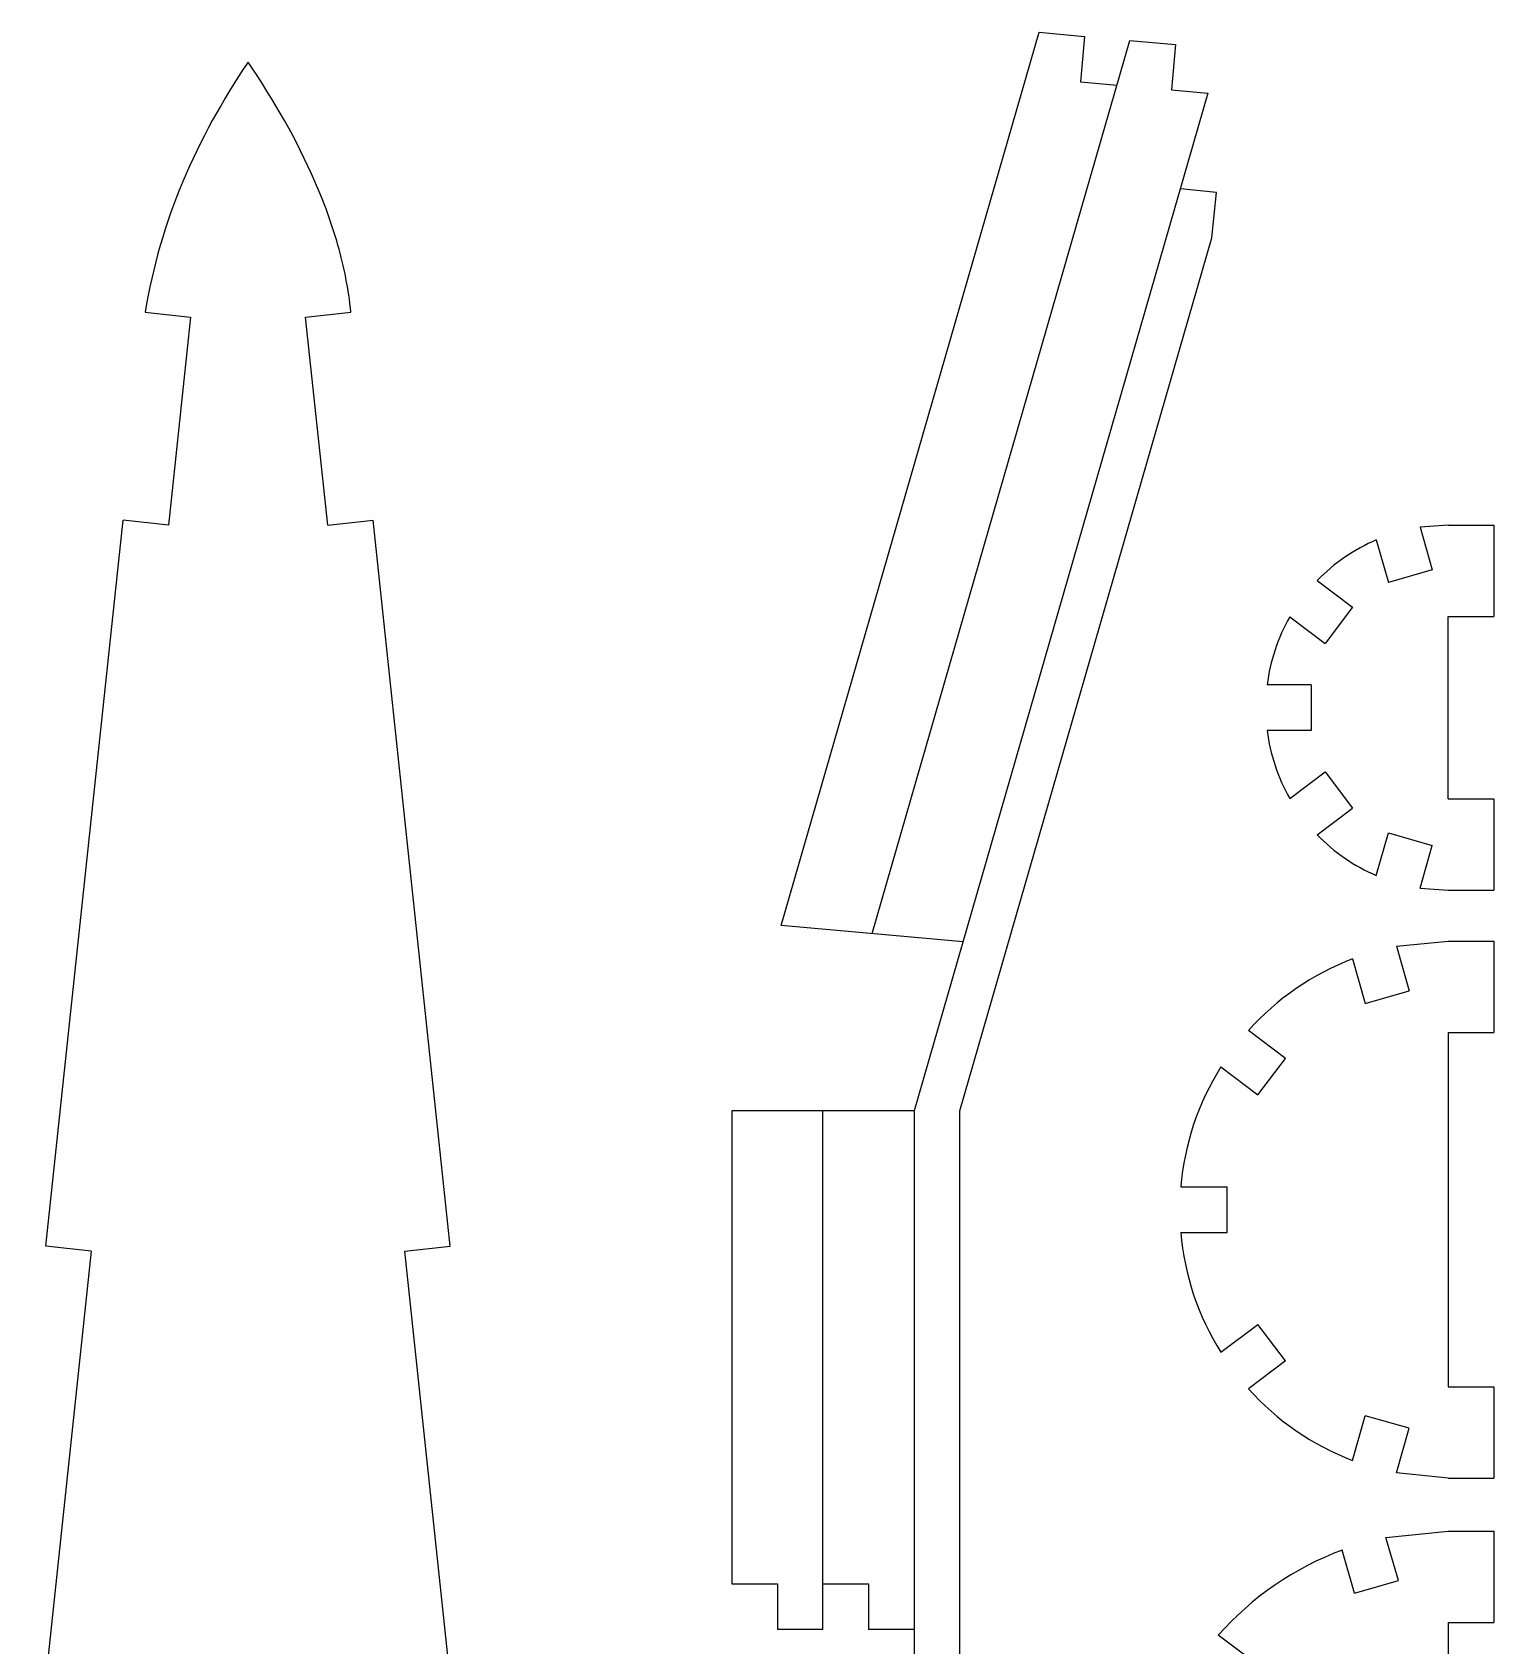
# Model space of a CAD drawing. Header units: inches. Extents: x -0.88 to 6.97, y -0.65 to 8.88.
# Drawn here: x -0.626 to 2.978, y 4.712 to 8.689 of the extents above; entities that cross this region are included whole.
import ezdxf

# ---------------------------------------------------------------- set-up
doc = ezdxf.new("R2010")
doc.units = ezdxf.units.IN
doc.header["$MEASUREMENT"] = 0

# ---------------------------------------------------------------- blocks, each defined once
blk = doc.blocks.new('block 29')
at = {"color": 7, "lineweight": 25, "true_color": 0xffffff}
blk.add_lwpolyline([(282.7, 736.41), (271.89, 733.31)], dxfattribs=at)
blk = doc.blocks.new('block 48')
at = {"color": 7, "lineweight": 25, "true_color": 0xffffff}
blk.add_lwpolyline([(122.14, 648.75), (185.73, 868.94)], dxfattribs=at)
blk = doc.blocks.new('block 51')
at = {"color": 7, "lineweight": 25, "true_color": 0xffffff}
blk.add_lwpolyline([(109.93, 603.06), (109.93, 486.42)], dxfattribs=at)
blk = doc.blocks.new('block 52')
at = {"color": 7, "lineweight": 25, "true_color": 0xffffff}
blk.add_lwpolyline([(121.18, 486.42), (121.18, 475.17)], dxfattribs=at)
blk = doc.blocks.new('block 58')
at = {"color": 7, "lineweight": 25, "true_color": 0xffffff}
blk.add_lwpolyline([(144.55, 646.74), (208.14, 866.92)], dxfattribs=at)
blk = doc.blocks.new('block 59')
at = {"color": 7, "lineweight": 25, "true_color": 0xffffff}
blk.add_lwpolyline([(247.56, 680.04), (256.26, 686.6)], dxfattribs=at)
blk = doc.blocks.new('block 60')
at = {"color": 7, "lineweight": 25, "true_color": 0xffffff}
blk.add_lwpolyline([(254.33, 671.06), (263.03, 677.62)], dxfattribs=at)
blk = doc.blocks.new('block 65')
at = {"color": 7, "lineweight": 25, "true_color": 0xffffff}
blk.add_lwpolyline([(132.43, 475.17), (132.43, 603.06)], dxfattribs=at)
blk = doc.blocks.new('block 66')
at = {"color": 7, "lineweight": 25, "true_color": 0xffffff}
blk.add_lwpolyline([(143.68, 486.42), (143.68, 475.17)], dxfattribs=at)
blk = doc.blocks.new('block 73')
at = {"color": 7, "lineweight": 25, "true_color": 0xffffff}
blk.add_lwpolyline([(227.37, 853.9), (154.93, 603.06)], dxfattribs=at)
blk = doc.blocks.new('block 74')
at = {"color": 7, "lineweight": 25, "true_color": 0xffffff}
blk.add_lwpolyline([(166.18, 603.06), (228.32, 818.23)], dxfattribs=at)
blk = doc.blocks.new('block 75')
at = {"color": 7, "lineweight": 25, "true_color": 0xffffff}
blk.add_lwpolyline([(263.03, 727.23), (256.26, 718.24)], dxfattribs=at)
blk = doc.blocks.new('block 76')
at = {"color": 7, "lineweight": 25, "true_color": 0xffffff}
blk.add_lwpolyline([(266.18, 629.48), (276.99, 632.59)], dxfattribs=at)
blk = doc.blocks.new('block 83')
at = {"color": 7, "lineweight": 25, "true_color": 0xffffff}
blk.add_lwpolyline([(154.93, 603.06), (154.93, 463.92)], dxfattribs=at)
blk = doc.blocks.new('block 84')
at = {"color": 7, "lineweight": 25, "true_color": 0xffffff}
blk.add_lwpolyline([(166.18, 463.92), (166.18, 603.06)], dxfattribs=at)
blk = doc.blocks.new('block 88')
at = {"color": 7, "lineweight": 25, "true_color": 0xffffff}
blk.add_lwpolyline([(196.93, 867.93), (195.93, 856.73)], dxfattribs=at)
blk = doc.blocks.new('block 90')
at = {"color": 7, "lineweight": 25, "true_color": 0xffffff}
blk.add_lwpolyline([(154.93, 475.17), (143.68, 475.17)], dxfattribs=at)
blk = doc.blocks.new('block 91')
at = {"color": 7, "lineweight": 25, "true_color": 0xffffff}
blk.add_lwpolyline([(132.43, 475.17), (121.18, 475.17)], dxfattribs=at)
blk = doc.blocks.new('block 92')
at = {"color": 7, "lineweight": 25, "true_color": 0xffffff}
blk.add_lwpolyline([(286.6, 476.88), (297.85, 476.88)], dxfattribs=at)
blk = doc.blocks.new('block 102')
at = {"color": 7, "lineweight": 25, "true_color": 0xffffff}
blk.add_lwpolyline([(219.34, 865.92), (218.34, 854.71)], dxfattribs=at)
blk = doc.blocks.new('block 103')
at = {"color": 7, "lineweight": 25, "true_color": 0xffffff}
blk.add_lwpolyline([(228.32, 818.23), (229.51, 829.42)], dxfattribs=at)
blk = doc.blocks.new('block 104')
at = {"color": 7, "lineweight": 25, "true_color": 0xffffff}
blk.add_lwpolyline([(239.71, 606.96), (246.48, 615.95)], dxfattribs=at)
blk = doc.blocks.new('block 105')
at = {"color": 7, "lineweight": 25, "true_color": 0xffffff}
blk.add_lwpolyline([(271.27, 497.81), (286.6, 499.38)], dxfattribs=at)
blk = doc.blocks.new('block 106')
at = {"color": 7, "lineweight": 25, "true_color": 0xffffff}
blk.add_lwpolyline([(109.93, 486.42), (121.18, 486.42)], dxfattribs=at)
blk = doc.blocks.new('block 107')
at = {"color": 7, "lineweight": 25, "true_color": 0xffffff}
blk.add_lwpolyline([(132.43, 486.42), (143.68, 486.42)], dxfattribs=at)
blk = doc.blocks.new('block 108')
at = {"color": 7, "lineweight": 25, "true_color": 0xffffff}
blk.add_lwpolyline([(286.6, 499.38), (297.85, 499.38)], dxfattribs=at)
blk = doc.blocks.new('block 109')
at = {"color": 7, "lineweight": 25, "true_color": 0xffffff}
blk.add_lwpolyline([(238.74, 467.07), (229.92, 473.72)], dxfattribs=at)
blk = doc.blocks.new('block 112')
at = {"color": 7, "lineweight": 25, "true_color": 0xffffff}
blk.add_lwpolyline([(230.56, 543.49), (239.71, 550.38)], dxfattribs=at)
blk = doc.blocks.new('block 113')
at = {"color": 7, "lineweight": 25, "true_color": 0xffffff}
blk.add_lwpolyline([(246.48, 541.4), (237.33, 534.5)], dxfattribs=at)
blk = doc.blocks.new('block 114')
at = {"color": 7, "lineweight": 25, "true_color": 0xffffff}
blk.add_lwpolyline([(286.6, 512.5), (297.85, 512.5)], dxfattribs=at)
blk = doc.blocks.new('block 115')
at = {"color": 7, "lineweight": 25, "true_color": 0xffffff}
blk.add_lwpolyline([(286.6, 512.5), (273.83, 513.75)], dxfattribs=at)
blk = doc.blocks.new('block 116')
at = {"color": 7, "lineweight": 25, "true_color": 0xffffff}
blk.add_lwpolyline([(232.12, 573.05), (232.12, 584.3)], dxfattribs=at)
blk = doc.blocks.new('block 118')
at = {"color": 7, "lineweight": 25, "true_color": 0xffffff}
blk.add_lwpolyline([(268.88, 661.06), (271.89, 671.53)], dxfattribs=at)
blk = doc.blocks.new('block 119')
at = {"color": 7, "lineweight": 25, "true_color": 0xffffff}
blk.add_lwpolyline([(279.7, 657.95), (282.7, 668.43)], dxfattribs=at)
blk = doc.blocks.new('block 120')
at = {"color": 7, "lineweight": 25, "true_color": 0xffffff}
blk.add_lwpolyline([(286.6, 535), (297.85, 535)], dxfattribs=at)
blk = doc.blocks.new('block 121')
at = {"color": 7, "lineweight": 25, "true_color": 0xffffff}
blk.add_lwpolyline([(276.99, 524.76), (266.18, 527.86)], dxfattribs=at)
blk = doc.blocks.new('block 122')
at = {"color": 7, "lineweight": 25, "true_color": 0xffffff}
blk.add_lwpolyline([(246.48, 541.4), (239.71, 550.38)], dxfattribs=at)
blk = doc.blocks.new('block 123')
at = {"color": 7, "lineweight": 25, "true_color": 0xffffff}
blk.add_lwpolyline([(263.5, 484.1), (260.46, 494.71)], dxfattribs=at)
blk = doc.blocks.new('block 124')
at = {"color": 7, "lineweight": 25, "true_color": 0xffffff}
blk.add_lwpolyline([(252.85, 708.05), (252.85, 696.8)], dxfattribs=at)
blk = doc.blocks.new('block 130')
at = {"color": 7, "lineweight": 25, "true_color": 0xffffff}
blk.add_lwpolyline([(263.02, 516.86), (266.18, 527.86)], dxfattribs=at)
blk = doc.blocks.new('block 131')
at = {"color": 7, "lineweight": 25, "true_color": 0xffffff}
blk.add_lwpolyline([(273.83, 513.75), (276.99, 524.76)], dxfattribs=at)
blk = doc.blocks.new('block 133')
at = {"color": 7, "lineweight": 25, "true_color": 0xffffff}
blk.add_lwpolyline([(263.5, 484.1), (274.32, 487.2)], dxfattribs=at)
blk = doc.blocks.new('block 134')
at = {"color": 7, "lineweight": 25, "true_color": 0xffffff}
blk.add_lwpolyline([(220.66, 573.05), (232.12, 573.05)], dxfattribs=at)
blk = doc.blocks.new('block 135')
at = {"color": 7, "lineweight": 25, "true_color": 0xffffff}
blk.add_lwpolyline([(274.32, 487.2), (271.27, 497.81)], dxfattribs=at)
blk = doc.blocks.new('block 136')
at = {"color": 7, "lineweight": 25, "true_color": 0xffffff}
blk.add_lwpolyline([(286.6, 622.35), (286.6, 535)], dxfattribs=at)
blk = doc.blocks.new('block 137')
at = {"color": 7, "lineweight": 25, "true_color": 0xffffff}
blk.add_lwpolyline([(286.6, 476.88), (286.6, 371.04)], dxfattribs=at)
blk = doc.blocks.new('block 145')
at = {"color": 7, "lineweight": 25, "true_color": 0xffffff}
blk.add_lwpolyline([(286.6, 679.92), (286.6, 724.92)], dxfattribs=at)
blk = doc.blocks.new('block 146')
at = {"color": 7, "lineweight": 25, "true_color": 0xffffff}
blk.add_lwpolyline([(297.85, 747.42), (297.85, 724.92)], dxfattribs=at)
blk = doc.blocks.new('block 147')
at = {"color": 7, "lineweight": 25, "true_color": 0xffffff}
blk.add_lwpolyline([(297.85, 679.92), (297.85, 657.42)], dxfattribs=at)
blk = doc.blocks.new('block 148')
at = {"color": 7, "lineweight": 25, "true_color": 0xffffff}
blk.add_lwpolyline([(297.85, 644.85), (297.85, 622.35)], dxfattribs=at)
blk = doc.blocks.new('block 149')
at = {"color": 7, "lineweight": 25, "true_color": 0xffffff}
blk.add_lwpolyline([(297.85, 535), (297.85, 512.5)], dxfattribs=at)
blk = doc.blocks.new('block 150')
at = {"color": 7, "lineweight": 25, "true_color": 0xffffff}
blk.add_lwpolyline([(297.85, 499.38), (297.85, 476.88)], dxfattribs=at)
blk = doc.blocks.new('block 156')
at = {"color": 7, "lineweight": 25, "true_color": 0xffffff}
blk.add_lwpolyline([(220.66, 584.3), (232.12, 584.3)], dxfattribs=at)
blk = doc.blocks.new('block 157')
at = {"color": 7, "lineweight": 25, "true_color": 0xffffff}
blk.add_lwpolyline([(154.93, 603.06), (109.93, 603.06)], dxfattribs=at)
blk = doc.blocks.new('block 158')
at = {"color": 7, "lineweight": 25, "true_color": 0xffffff}
blk.add_lwpolyline([(230.56, 613.86), (239.71, 606.96)], dxfattribs=at)
blk = doc.blocks.new('block 159')
at = {"color": 7, "lineweight": 25, "true_color": 0xffffff}
blk.add_lwpolyline([(263.02, 640.48), (266.18, 629.48)], dxfattribs=at)
blk = doc.blocks.new('block 162')
at = {"color": 7, "lineweight": 25, "true_color": 0xffffff}
blk.add_lwpolyline([(286.6, 622.35), (297.85, 622.35)], dxfattribs=at)
blk = doc.blocks.new('block 163')
at = {"color": 7, "lineweight": 25, "true_color": 0xffffff}
blk.add_lwpolyline([(246.48, 615.95), (237.33, 622.84)], dxfattribs=at)
blk = doc.blocks.new('block 164')
at = {"color": 7, "lineweight": 25, "true_color": 0xffffff}
blk.add_lwpolyline([(273.83, 643.59), (276.99, 632.59)], dxfattribs=at)
blk = doc.blocks.new('block 167')
at = {"color": 7, "lineweight": 25, "true_color": 0xffffff}
blk.add_lwpolyline([(273.83, 643.59), (286.6, 644.85)], dxfattribs=at)
blk = doc.blocks.new('block 168')
at = {"color": 7, "lineweight": 25, "true_color": 0xffffff}
blk.add_lwpolyline([(286.6, 644.85), (297.85, 644.85)], dxfattribs=at)
blk = doc.blocks.new('block 169')
at = {"color": 7, "lineweight": 25, "true_color": 0xffffff}
blk.add_lwpolyline([(166.96, 644.72), (122.14, 648.75)], dxfattribs=at)
blk = doc.blocks.new('block 170')
at = {"color": 7, "lineweight": 25, "true_color": 0xffffff}
blk.add_lwpolyline([(256.26, 686.6), (263.03, 677.62)], dxfattribs=at)
blk = doc.blocks.new('block 171')
at = {"color": 7, "lineweight": 25, "true_color": 0xffffff}
blk.add_lwpolyline([(268.88, 743.79), (271.89, 733.31)], dxfattribs=at)
blk = doc.blocks.new('block 172')
at = {"color": 7, "lineweight": 25, "true_color": 0xffffff}
blk.add_lwpolyline([(279.7, 746.89), (282.7, 736.41)], dxfattribs=at)
blk = doc.blocks.new('block 173')
at = {"color": 7, "lineweight": 25, "true_color": 0xffffff}
blk.add_lwpolyline([(286.6, 657.42), (297.85, 657.42)], dxfattribs=at)
blk = doc.blocks.new('block 174')
at = {"color": 7, "lineweight": 25, "true_color": 0xffffff}
blk.add_lwpolyline([(279.7, 657.95), (286.6, 657.42)], dxfattribs=at)
blk = doc.blocks.new('block 175')
at = {"color": 7, "lineweight": 25, "true_color": 0xffffff}
blk.add_lwpolyline([(286.6, 679.92), (297.85, 679.92)], dxfattribs=at)
blk = doc.blocks.new('block 176')
at = {"color": 7, "lineweight": 25, "true_color": 0xffffff}
blk.add_lwpolyline([(252.85, 696.8), (241.95, 696.8)], dxfattribs=at)
blk = doc.blocks.new('block 177')
at = {"color": 7, "lineweight": 25, "true_color": 0xffffff}
blk.add_lwpolyline([(271.89, 671.53), (282.7, 668.43)], dxfattribs=at)
blk = doc.blocks.new('block 178')
at = {"color": 7, "lineweight": 25, "true_color": 0xffffff}
blk.add_lwpolyline([(247.56, 724.8), (256.26, 718.24)], dxfattribs=at)
blk = doc.blocks.new('block 179')
at = {"color": 7, "lineweight": 25, "true_color": 0xffffff}
blk.add_lwpolyline([(252.85, 708.05), (241.95, 708.05)], dxfattribs=at)
blk = doc.blocks.new('block 180')
at = {"color": 7, "lineweight": 25, "true_color": 0xffffff}
blk.add_lwpolyline([(286.6, 724.92), (297.85, 724.92)], dxfattribs=at)
blk = doc.blocks.new('block 181')
at = {"color": 7, "lineweight": 25, "true_color": 0xffffff}
blk.add_lwpolyline([(254.33, 733.78), (263.03, 727.23)], dxfattribs=at)
blk = doc.blocks.new('block 182')
at = {"color": 7, "lineweight": 25, "true_color": 0xffffff}
blk.add_lwpolyline([(286.6, 747.42), (279.7, 746.89)], dxfattribs=at)
blk = doc.blocks.new('block 183')
at = {"color": 7, "lineweight": 25, "true_color": 0xffffff}
blk.add_lwpolyline([(286.6, 747.42), (297.85, 747.42)], dxfattribs=at)
blk = doc.blocks.new('block 185')
at = {"color": 7, "lineweight": 25, "true_color": 0xffffff}
blk.add_lwpolyline([(229.51, 829.42), (220.57, 830.37)], dxfattribs=at)
blk = doc.blocks.new('block 186')
at = {"color": 7, "lineweight": 25, "true_color": 0xffffff}
blk.add_lwpolyline([(195.93, 856.73), (204.96, 855.92)], dxfattribs=at)
blk = doc.blocks.new('block 187')
at = {"color": 7, "lineweight": 25, "true_color": 0xffffff}
blk.add_lwpolyline([(218.34, 854.71), (227.37, 853.9)], dxfattribs=at)
blk = doc.blocks.new('block 188')
at = {"color": 7, "lineweight": 25, "true_color": 0xffffff}
blk.add_lwpolyline([(185.73, 868.94), (196.93, 867.93)], dxfattribs=at)
blk = doc.blocks.new('block 189')
at = {"color": 7, "lineweight": 25, "true_color": 0xffffff}
blk.add_lwpolyline([(208.14, 866.92), (219.34, 865.92)], dxfattribs=at)
blk = doc.blocks.new('block 474')
at = {"color": 7, "lineweight": 25, "true_color": 0xffffff}
blk.add_lwpolyline([(-59.2, 569.65), (-40.17, 748.64)], dxfattribs=at)
blk = doc.blocks.new('block 477')
at = {"color": 7, "lineweight": 25, "true_color": 0xffffff}
blk.add_lwpolyline([(-23.54, 798.73), (-28.99, 747.45)], dxfattribs=at)
blk = doc.blocks.new('block 478')
at = {"color": 7, "lineweight": 25, "true_color": 0xffffff}
blk.add_lwpolyline([(-48.02, 568.46), (-62.58, 431.54)], dxfattribs=at)
blk = doc.blocks.new('block 485')
at = {"color": 7, "lineweight": 25, "true_color": 0xffffff}
blk.add_lwpolyline([(43.88, 431.54), (29.32, 568.46)], dxfattribs=at)
blk = doc.blocks.new('block 486')
at = {"color": 7, "lineweight": 25, "true_color": 0xffffff}
blk.add_lwpolyline([(10.29, 747.45), (4.84, 798.73)], dxfattribs=at)
blk = doc.blocks.new('block 493')
at = {"color": 7, "lineweight": 25, "true_color": 0xffffff}
blk.add_lwpolyline([(40.51, 569.65), (21.48, 748.64)], dxfattribs=at)
blk = doc.blocks.new('block 497')
at = {"color": 7, "lineweight": 25, "true_color": 0xffffff}
blk.add_lwpolyline([(29.32, 568.46), (40.51, 569.65)], dxfattribs=at)
blk = doc.blocks.new('block 498')
at = {"color": 7, "lineweight": 25, "true_color": 0xffffff}
blk.add_lwpolyline([(-48.02, 568.46), (-59.2, 569.65)], dxfattribs=at)
blk = doc.blocks.new('block 499')
at = {"color": 7, "lineweight": 25, "true_color": 0xffffff}
blk.add_lwpolyline([(10.29, 747.45), (21.48, 748.64)], dxfattribs=at)
blk = doc.blocks.new('block 500')
at = {"color": 7, "lineweight": 25, "true_color": 0xffffff}
blk.add_lwpolyline([(-28.99, 747.45), (-40.17, 748.64)], dxfattribs=at)
blk = doc.blocks.new('block 501')
at = {"color": 7, "lineweight": 25, "true_color": 0xffffff}
blk.add_lwpolyline([(4.84, 798.73), (16.03, 799.92)], dxfattribs=at)
blk = doc.blocks.new('block 502')
at = {"color": 7, "lineweight": 25, "true_color": 0xffffff}
blk.add_lwpolyline([(-34.72, 799.92), (-23.54, 798.73)], dxfattribs=at)
blk = doc.blocks.new('block 597')
at = {"color": 7, "lineweight": 25, "true_color": 0xffffff}
blk.add_open_spline([(260.46, 494.71), (248.69, 490.36), (238.19, 483.14), (229.92, 473.72)], degree=3, dxfattribs=at)
blk = doc.blocks.new('block 600')
at = {"color": 7, "lineweight": 25, "true_color": 0xffffff}
blk.add_open_spline([(237.33, 534.5), (244.37, 526.67), (253.18, 520.62), (263.02, 516.86)], degree=3, dxfattribs=at)
blk = doc.blocks.new('block 601')
at = {"color": 7, "lineweight": 25, "true_color": 0xffffff}
blk.add_open_spline([(263.02, 640.48), (253.18, 636.73), (244.37, 630.68), (237.33, 622.84)], degree=3, dxfattribs=at)
blk = doc.blocks.new('block 602')
at = {"color": 7, "lineweight": 25, "true_color": 0xffffff}
blk.add_open_spline([(220.66, 573.05), (221.56, 562.54), (224.95, 552.41), (230.56, 543.49)], degree=3, dxfattribs=at)
blk = doc.blocks.new('block 603')
at = {"color": 7, "lineweight": 25, "true_color": 0xffffff}
blk.add_open_spline([(230.56, 613.86), (224.95, 604.93), (221.56, 594.8), (220.66, 584.3)], degree=3, dxfattribs=at)
blk = doc.blocks.new('block 606')
at = {"color": 7, "lineweight": 25, "true_color": 0xffffff}
blk.add_open_spline([(247.56, 724.8), (244.6, 719.64), (242.7, 713.95), (241.95, 708.05)], degree=3, dxfattribs=at)
blk = doc.blocks.new('block 607')
at = {"color": 7, "lineweight": 25, "true_color": 0xffffff}
blk.add_open_spline([(241.95, 696.8), (242.7, 690.9), (244.6, 685.2), (247.56, 680.04)], degree=3, dxfattribs=at)
blk = doc.blocks.new('block 608')
at = {"color": 7, "lineweight": 25, "true_color": 0xffffff}
blk.add_open_spline([(268.88, 743.79), (263.42, 741.45), (258.47, 738.05), (254.33, 733.78)], degree=3, dxfattribs=at)
blk = doc.blocks.new('block 609')
at = {"color": 7, "lineweight": 25, "true_color": 0xffffff}
blk.add_open_spline([(254.33, 671.06), (258.47, 666.79), (263.42, 663.39), (268.88, 661.06)], degree=3, dxfattribs=at)
blk = doc.blocks.new('block 616')
at = {"color": 7, "lineweight": 25, "true_color": 0xffffff}
blk.add_open_spline([(16.03, 799.92), (15.44, 805.62), (14.32, 811.12), (12.79, 816.48), (11.27, 821.83), (9.36, 827.04), (7.14, 832.15), (2.7, 842.35), (-2.93, 852.12), (-9.35, 861.61)], degree=3, knots=[0, 0, 0, 0, 1, 1, 1, 2, 2, 2, 3, 3, 3, 3], dxfattribs=at)
blk = doc.blocks.new('block 617')
at = {"color": 7, "lineweight": 25, "true_color": 0xffffff}
blk.add_open_spline([(-9.35, 861.61), (-15.72, 852.18), (-21.14, 842.37), (-25.44, 832.12), (-29.73, 821.86), (-32.9, 811.16), (-34.72, 799.92)], degree=3, knots=[0, 0, 0, 0, 1, 1, 1, 2, 2, 2, 2], dxfattribs=at)

msp = doc.modelspace()

# ---------------------------------------------------------------- block references
at = {"xscale": 0.01, "yscale": 0.01, "zscale": 0.01}
for name in ['block 48', 'block 188', 'block 88', 'block 58', 'block 189', 'block 102', 'block 617', 'block 616', 'block 186', 'block 73', 'block 187', 'block 185', 'block 103', 'block 74', 'block 502', 'block 501', 'block 477', 'block 486', 'block 474', 'block 500', 'block 499', 'block 493', 'block 182', 'block 172', 'block 183', 'block 146', 'block 608', 'block 171', 'block 29', 'block 181', 'block 606', 'block 178', 'block 75', 'block 145', 'block 180', 'block 179', 'block 124', 'block 176', 'block 607', 'block 59', 'block 170', 'block 60', 'block 175', 'block 147', 'block 609', 'block 118', 'block 177', 'block 119', 'block 174', 'block 173', 'block 169', 'block 167', 'block 168', 'block 148', 'block 601', 'block 159', 'block 164', 'block 76', 'block 163', 'block 136', 'block 162', 'block 603', 'block 158', 'block 104', 'block 51', 'block 157', 'block 65', 'block 83', 'block 84', 'block 156', 'block 116', 'block 134', 'block 602', 'block 498', 'block 497', 'block 478', 'block 485', 'block 112', 'block 122', 'block 113', 'block 600', 'block 120', 'block 149', 'block 130', 'block 121', 'block 131', 'block 115', 'block 114', 'block 105', 'block 135', 'block 108', 'block 150', 'block 597', 'block 123', 'block 106', 'block 52', 'block 107', 'block 66', 'block 133', 'block 91', 'block 90', 'block 109', 'block 92', 'block 137']:
    msp.add_blockref(name, (0, 0), dxfattribs=at)

doc.saveas('drawing.dxf')
